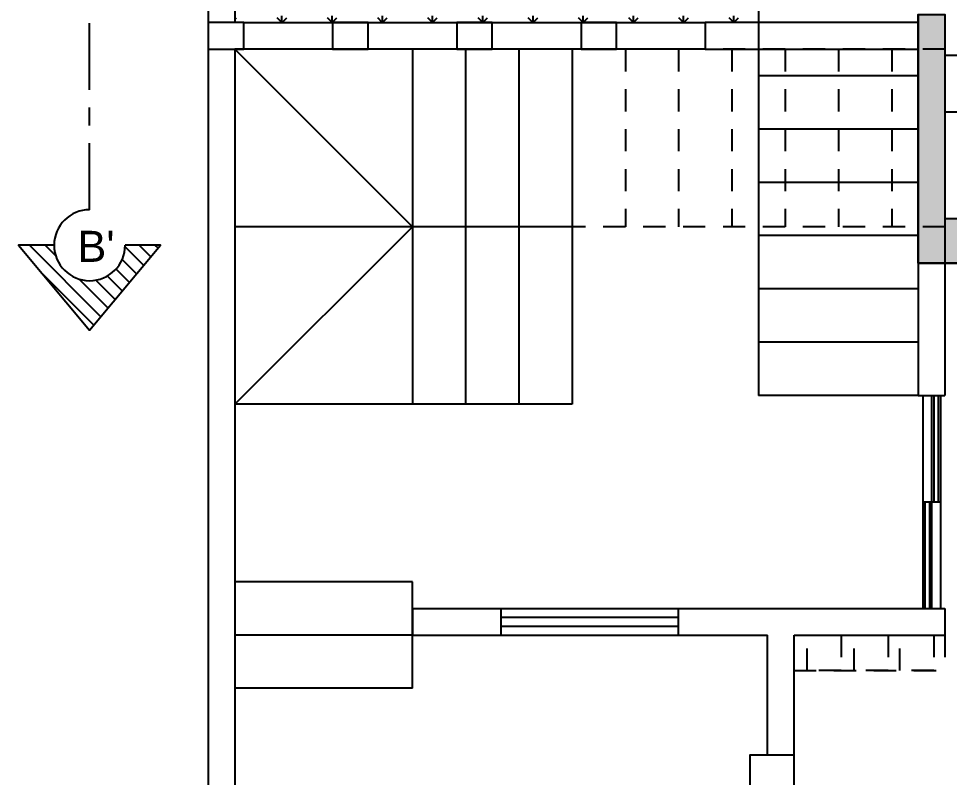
# Model space of a CAD drawing. Header units: inches. Extents: x -9 to 337, y -247 to 209.
# Drawn here: x 0.5 to 5.74, y 49.56 to 53.83 of the extents above; entities that cross this region are included whole.
import ezdxf

# ---------------------------------------------------------------- set-up
doc = ezdxf.new("R2010")
doc.units = ezdxf.units.IN
doc.header["$MEASUREMENT"] = 0
doc.linetypes.add('CENTER2', pattern=[1.125, 0.75, -0.125, 0.125, -0.125])
doc.linetypes.add('HIDDEN', pattern=[0.375, 0.25, -0.125])
doc.styles.get("Standard").update_dxf_attribs({"font": 'arial.ttf'})

msp = doc.modelspace()

# ---------------------------------------------------------------- hatches: boundary and pattern name
at = {"true_color": 0x136734, "transparency": 33554610}
h = msp.add_hatch(dxfattribs=at)
h.set_pattern_fill('GRASS', color=116, scale=0.2)
h.set_pattern_definition([(90, (35.07339, -33.30725), (-0.14142136, 0.14142136), [0.0375, -0.2453427]), (45, (35.07339, -33.30725), (-0.14142136, 0.14142136), [0.0375, -0.1625]), (135, (35.07339, -33.30725), (-0.14142136, -0.14142136), [0.0375, -0.1625])])
h.paths.add_polyline_path([(9.4156, 59.7088), (1.7156, 59.7088), (1.7156, 53.8088), (4.6656, 53.8088), (4.6656, 54.7088), (5.5656, 54.7088), (5.5656, 56.3034), (9.4156, 56.3034)])
h.paths.add_polyline_path([(4.9347, 57.2418), (5.4347, 57.2418), (5.4347, 56.7418), (4.9347, 56.7418)], flags=16)
h.paths.add_polyline_path([(4.9347, 56.6418), (5.4347, 56.6418), (5.4347, 56.1418), (4.9347, 56.1418)], flags=16)
h.paths.add_polyline_path([(4.9347, 56.0418), (5.4347, 56.0418), (5.4347, 55.5418), (4.9347, 55.5418)], flags=16)
h.paths.add_polyline_path([(4.9347, 55.4418), (5.4347, 55.4418), (5.4347, 54.9418), (4.9347, 54.9418)], flags=16)
h = msp.add_hatch(color=4)
h.dxf.hatch_style = 1
h.paths.add_polyline_path([(5.5656, 55.1534), (5.7156, 55.1534), (5.7156, 55.0534), (5.5656, 55.0534)], flags=17)
h.paths.add_polyline_path([(5.5656, 56.3034), (7.9156, 56.3034), (7.9156, 56.1534), (5.5656, 56.1534)], flags=17)
h.paths.add_polyline_path([(8.9156, 56.3034), (9.5656, 56.3034), (9.5656, 52.4544), (5.5656, 52.4544), (5.5656, 53.8534), (5.7156, 53.8534), (5.7156, 52.7044), (9.4156, 52.7044), (9.4156, 56.1534), (8.9156, 56.1534)])
at = {"transparency": 33554585}
h = msp.add_hatch(dxfattribs=at)
h.set_pattern_fill('ANSI37', color=8, scale=3, angle=45)
h.paths.add_polyline_path([(9.4156, 54.6966), (6.7156, 54.6966), (6.7156, 55.3534), (6.8156, 55.3534), (6.8156, 54.7966), (9.4156, 54.7966), (9.4156, 56.1534), (8.9156, 56.1534), (7.9156, 56.1534), (5.5656, 56.1534), (5.5656, 55.1534), (5.7156, 55.1534), (5.7156, 55.0534), (5.7156, 53.8534), (5.7156, 53.3044), (7.2156, 53.3044), (7.2156, 52.7044), (9.4156, 52.7044)])
h.paths.add_polyline_path([(5.7264, 55.0742, -0.294489), (5.7264, 55.071, 0.190903), (5.9773, 54.435), (6.0142, 54.4776, 0.467692), (6.0127, 54.5063), (6.0057, 54.4993), (5.9777, 54.5273), (6.0018, 54.5514), (6.0298, 54.5234), (6.0228, 54.5164, 0.47799), (6.052, 54.5154), (6.0577, 54.5097), (6.6831, 55.0908), (6.7043, 55.0696), (6.7043, 55.1146), (6.6875, 55.1146), (6.6875, 55.1371), (6.6905, 55.1371, 0.414214), (6.6875, 55.1341), (6.6875, 55.1176, 0.414214), (6.6905, 55.1146), (6.7043, 55.1146), (6.7043, 55.0726, 1.427116), (6.7096, 55.0746), (6.0791, 54.4887), (6.077, 54.4866, 0.435463), (6.0799, 54.4593), (6.0869, 54.4663), (6.1149, 54.4383), (6.0908, 54.4142), (6.0628, 54.4422), (6.0698, 54.4492, 0.47799), (6.0406, 54.4502), (6.0392, 54.4516), (5.9982, 54.4135, -0.200201)], flags=16)
h.paths.add_polyline_path([(7.3536, 53.6382), (7.3523, 53.6399), (7.3482, 53.6362)], flags=16)
h.paths.add_polyline_path([(7.3895, 53.7028), (7.4295, 53.7041), (7.4727, 53.703), (7.498, 53.703), (7.5147, 53.6978), (7.5226, 53.6788), (7.5336, 53.6946), (7.5453, 53.703), (7.5674, 53.703), (7.5983, 53.6962), (7.6662, 53.6962), (7.7173, 53.703), (7.741, 53.703), (7.7514, 53.6915), (7.7546, 53.6709), (7.7656, 53.6883), (7.771, 53.703), (7.8215, 53.703), (7.865, 53.6978), (7.9257, 53.703), (7.9856, 53.703), (7.996, 53.6915), (8.0077, 53.703), (8.055, 53.703), (8.055, 53.712), (8.0697, 53.715), (8.2963, 53.712), (8.4994, 53.7194), (8.6421, 53.715), (8.7569, 53.7165), (8.7772, 53.7119), (8.7772, 53.6877), (9.3369, 53.6877, -0.414214), (9.3909, 53.6337), (9.3909, 52.8417, -0.414214), (9.3369, 52.7877), (8.8321, 52.7877), (8.8321, 52.7716), (8.823, 52.7625), (8.7878, 52.7605), (8.7657, 52.7592), (8.739, 52.7678), (8.729, 52.7795), (8.723, 52.768), (8.7099, 52.7588), (8.6823, 52.7628), (8.6665, 52.7825), (8.6573, 52.7667), (8.6389, 52.7588), (8.6089, 52.7729), (8.5768, 52.764), (8.5426, 52.767), (8.5173, 52.7804), (8.4995, 52.7878), (8.4921, 52.7685), (8.4741, 52.7612), (8.4269, 52.7607), (8.4144, 52.7699), (8.4144, 52.7757), (8.3977, 52.7757), (8.3725, 52.7714), (8.2935, 52.7757), (8.2478, 52.7757), (8.2336, 52.7841), (8.2241, 52.8062), (8.2194, 52.792), (8.2115, 52.7757), (8.1704, 52.7757), (8.1342, 52.773), (8.0679, 52.7757), (8.0282, 52.7757), (8.0006, 52.7842), (7.9895, 52.7984), (7.9864, 52.7842), (7.9816, 52.7731), (7.9138, 52.7763), (7.7978, 52.7757), (7.7765, 52.7757), (7.7607, 52.7874), (7.756, 52.8063), (7.7481, 52.7921), (7.7378, 52.7757), (7.7267, 52.7757), (7.6313, 52.7795), (7.55, 52.7757), (7.5232, 52.7757), (7.5224, 52.7905), (7.5098, 52.8047), (7.505, 52.7937), (7.4979, 52.7757), (7.3929, 52.7757, -0.315807), (7.3421, 52.8113, -1.017497), (7.3522, 52.8353, -0.170513), (7.3389, 52.839), (7.3389, 52.92), (7.3389, 53.0744), (7.3542, 53.0935), (7.3518, 53.1016), (7.3389, 53.1249), (7.3329, 53.1417), (7.3389, 53.3451), (7.3389, 53.3744, -0.053044), (7.3867, 53.3793, -0.090879), (7.3389, 53.3911), (7.3389, 53.4139), (7.3361, 53.453), (7.3424, 53.5857), (7.3389, 53.5906), (7.3389, 53.6294, -0.067036), (7.399, 53.6373, -0.072169), (7.3606, 53.6452), (7.3495, 53.6433), (7.3606, 53.6452, -0.043203), (7.3392, 53.6551, -0.363339)], flags=16)
h.paths.add_polyline_path([(5.7408, 55.1146, 0.414214), (5.7438, 55.1176), (5.7438, 55.1371), (5.7408, 55.1371, -0.414214), (5.7438, 55.1341), (5.7438, 55.1146)], flags=16)
h.paths.add_polyline_path([(6.7544, 55.3815), (6.7544, 55.3785, 0.414214), (6.7514, 55.3815), (6.7319, 55.3815), (6.7319, 55.3785, -0.414214), (6.7349, 55.3815)], flags=16)
h.paths.add_polyline_path([(7.3279, 55.5712), (7.2886, 55.6104), (7.2858, 55.6075), (7.2839, 55.6094, 0.435463), (7.2566, 55.6065), (7.2636, 55.5995), (7.2356, 55.5715), (7.2115, 55.5956), (7.2395, 55.6236), (7.2465, 55.6166, 0.47799), (7.2475, 55.6458), (7.2504, 55.6486), (6.7782, 56.1209), (6.7994, 56.1421), (6.7544, 56.1421), (6.7544, 56.1252), (6.7319, 56.1252), (6.7319, 56.1282, 0.414214), (6.7349, 56.1252), (6.7514, 56.1252, 0.414214), (6.7544, 56.1282), (6.7544, 56.1421), (6.7994, 56.1421), (7.2716, 55.6699), (7.2745, 55.6727), (7.2763, 55.6708, 0.435463), (7.3037, 55.6738), (7.2967, 55.6808), (7.3246, 55.7087), (7.3487, 55.6846), (7.3208, 55.6567), (7.3138, 55.6637, 0.47799), (7.3127, 55.6345), (7.3098, 55.6316), (7.3495, 55.592, -0.009643)], flags=16)
h.paths.add_polyline_path([(7.5313, 53.645), (7.5308, 53.6448), (7.5315, 53.6444)], flags=0)
h.paths.add_polyline_path([(7.5127, 53.5068, -0.010454), (7.513, 53.5218, -0.006116)], flags=0)
h.paths.add_polyline_path([(7.5313, 53.38), (7.5308, 53.3798), (7.5315, 53.3794)], flags=0)
h.paths.add_polyline_path([(7.5127, 53.2233, -0.010101), (7.513, 53.2392, -0.005883)], flags=0)
h.paths.add_polyline_path([(7.7689, 53.6355), (7.7684, 53.6353), (7.7691, 53.6349)], flags=0)
h.paths.add_polyline_path([(7.5203, 53.0955), (7.5199, 53.0953), (7.5206, 53.0948)], flags=0)
h.paths.add_polyline_path([(7.7689, 53.38), (7.7684, 53.3798), (7.7691, 53.3794)], flags=0)
h.paths.add_polyline_path([(7.7556, 53.2259, -0.010101), (7.7559, 53.2418, -0.005883)], flags=0)
h.paths.add_polyline_path([(8.0047, 53.6458), (8.0042, 53.6456), (8.0049, 53.6452)], flags=0)
h.paths.add_polyline_path([(7.9942, 53.512, -0.010454), (7.9945, 53.527, -0.006116)], flags=0)
h.paths.add_polyline_path([(8.1981, 53.1476), (8.2234, 53.0974), (8.2665, 52.8169), (8.2343, 52.8372), (8.2362, 52.8447), (8.24, 52.8341), (8.2624, 52.8438), (8.2338, 53.0295, 0.023815), (8.2291, 52.9902, 0.007441), (8.2304, 53.0518), (8.2234, 53.0974), (8.1981, 53.1476), (8.1695, 53.3759), (8.1694, 53.3764, 0.043361), (8.1303, 53.3799, 0.070946), (8.1686, 53.3831)], flags=0)
h.paths.add_polyline_path([(7.7701, 53.0955), (7.7696, 53.0953), (7.7703, 53.0948)], flags=0)
h.paths.add_polyline_path([(8.0047, 53.38), (8.0042, 53.3798), (8.0049, 53.3794)], flags=0)
h.paths.add_polyline_path([(7.5213, 52.8341), (7.5208, 52.8339), (7.5215, 52.8334)], flags=0)
h.paths.add_polyline_path([(8.0047, 53.0955), (8.0046, 53.0958), (8.0042, 53.0953)], flags=0)
h.paths.add_polyline_path([(7.9819, 53.0741, -0.034906), (7.9866, 52.9673, -0.009623), (7.9869, 52.9844, 0.029329), (7.9819, 53.0741), (7.9944, 53.0984), (7.9869, 53.1005), (7.9905, 53.0908)], flags=0)
h.paths.add_polyline_path([(7.7689, 52.8341), (7.7684, 52.8339), (7.7691, 52.8334)], flags=0)
h.paths.add_polyline_path([(8.0047, 52.8341), (8.0042, 52.8339), (8.0049, 52.8334)], flags=0)
h.paths.add_polyline_path([(8.4775, 53.0416, 0.079178), (8.6585, 53.3151, 0.162859), (8.9276, 53.1343, 0.135056), (8.743, 52.8566, 0.130529)], flags=0)
h.paths.add_polyline_path([(8.9615, 53.6423), (8.9891, 53.642), (9.0231, 53.6323), (9.0559, 53.6422), (9.0951, 53.6445), (9.131, 53.6369), (9.1782, 53.6358), (9.217, 53.6441), (9.255, 53.6346), (9.2833, 53.654), (9.3084, 53.6614), (9.321, 53.6484), (9.3266, 53.6212), (9.3225, 53.5914), (9.3305, 53.5565), (9.3295, 53.4757), (9.3205, 53.4478), (9.3253, 53.383), (9.3263, 53.2689), (9.3215, 53.2509), (9.3405, 53.1969), (9.3506, 53.1287), (9.3488, 53.0535), (9.36, 53.0387), (9.374, 53.0022), (9.3699, 52.9724), (9.3364, 52.9743), (9.3098, 52.9904), (9.2923, 52.9874), (9.2487, 52.9926), (9.2334, 52.9858), (9.1907, 52.9773), (9.1414, 52.986), (9.1363, 52.986), (9.1118, 52.9803), (9.0622, 52.986), (9.0582, 52.986), (9.0419, 52.9663), (9.0027, 52.9639), (8.9966, 52.9989), (9.0122, 53.0333), (8.9944, 53.1011), (8.9923, 53.1994), (8.9963, 53.2516), (8.9875, 53.2798), (8.9803, 53.366), (8.9843, 53.4292), (8.9774, 53.5095), (8.9836, 53.5522), (8.968, 53.5679), (8.9595, 53.6107)], flags=0)
h.paths.add_polyline_path([(9.1029, 54.0046), (9.3909, 54.0046), (9.3909, 53.7166), (9.1029, 53.7166)], flags=16)
h.paths.add_polyline_path([(9.3144, 53.8606, -1), (9.1794, 53.8606, -1)], flags=0)
h.paths.add_polyline_path([(9.2324, 53.8606, 1), (9.2614, 53.8606, 1)], flags=0)
h.paths.add_polyline_path([(9.225, 53.8606, -1), (9.2688, 53.8606, -1)], flags=0)
h.paths.add_polyline_path([(7.4639, 55.3444), (9.089, 55.3444), (9.089, 55.5917), (7.4639, 55.5917)], flags=24)
h.paths.add_polyline_path([(7.0589, 54.1515), (8.9539, 54.1515), (8.9539, 54.3987), (7.0589, 54.3987)], flags=24)
at = {"transparency": 33554610}
h = msp.add_hatch(dxfattribs=at)
h.set_pattern_fill('ANSI31', color=8, scale=0.5, angle=90)
h.set_pattern_definition([(135, (58.812437, 49.897034), (-0.044194174, -0.044194174), [])])
h.paths.add_polyline_path([(0.4974, 52.5548), (0.6974, 52.5548, 1), (1.0974, 52.5548), (1.2974, 52.5548), (0.8974, 52.0758)])

# ---------------------------------------------------------------- linework, layer by layer
at = {"color": 2}
for p, q in [((1.5656, 59.8588), (1.5656, 53.8088)), ((1.7156, 59.7088), (1.7156, 53.8088)), ((5.5906, 51.1088), (5.6906, 51.1088)), ((3.2156, 50.4588), (4.2156, 50.4588)), ((3.2156, 50.4088), (4.2156, 50.4088))]:
    msp.add_line(p, q, dxfattribs=at)
at = {"color": 1}
for p, q in [((4.6656, 54.7088), (4.6656, 51.7088)), ((5.5656, 53.8088), (4.6656, 53.8088)), ((5.5656, 53.5088), (4.6656, 53.5088)), ((5.5656, 53.2088), (4.6656, 53.2088)), ((5.5656, 52.9088), (4.6656, 52.9088)), ((5.5656, 52.6088), (4.6656, 52.6088)), ((5.5656, 52.3088), (4.6656, 52.3088)), ((5.5656, 52.0088), (4.6656, 52.0088)), ((5.5656, 51.7088), (4.6656, 51.7088)), ((3.2156, 50.5088), (4.2156, 50.5088)), ((3.2156, 50.3588), (4.2156, 50.3588))]:
    msp.add_line(p, q, dxfattribs=at)
at = {"color": 4}
for p, q in [((5.5656, 53.8534), (5.5656, 52.4544)), ((5.7156, 53.8534), (5.7156, 52.7044)), ((5.7156, 52.7044), (9.4156, 52.7044)), ((5.5656, 52.4544), (9.5656, 52.4544))]:
    msp.add_line(p, q, dxfattribs=at)
at = {"color": 8}
for p, q in [((1.5656, 53.6588), (1.5656, 44.8588)), ((3.7156, 53.6588), (1.7156, 53.6588)), ((2.7156, 52.6588), (1.7156, 53.6588)), ((1.7156, 53.6588), (1.7156, 44.8588)), ((2.7156, 53.6588), (2.7156, 51.6588)), ((3.0156, 53.6588), (3.0156, 51.6588)), ((3.3156, 53.6588), (3.3156, 51.6588)), ((3.6156, 53.6588), (3.6156, 51.6588)), ((5.5656, 52.7038), (5.5656, 51.7088)), ((5.7156, 52.7038), (5.7156, 51.7088)), ((3.6156, 52.6588), (1.7156, 52.6588)), ((2.7156, 52.6588), (1.7156, 51.6588)), ((5.5656, 51.7088), (5.7156, 51.7088)), ((5.5906, 51.7088), (5.5906, 50.5088)), ((5.6406, 51.7088), (5.6406, 50.5088)), ((5.6531, 51.7088), (5.6531, 51.1088)), ((5.6781, 51.7088), (5.6781, 51.1088)), ((5.6906, 51.7088), (5.6906, 50.5088)), ((3.6156, 51.6588), (1.7156, 51.6588)), ((5.6031, 51.1088), (5.6031, 50.5088)), ((5.6281, 51.1088), (5.6281, 50.5088)), ((2.7156, 50.6588), (1.7156, 50.6588)), ((2.7156, 50.0588), (2.7156, 50.6588)), ((2.7156, 50.5088), (2.7156, 50.3588)), ((2.7156, 50.5088), (3.2156, 50.5088)), ((3.2156, 50.3588), (3.2156, 50.5088)), ((4.2156, 50.5088), (5.7156, 50.5088)), ((4.2156, 50.3588), (4.2156, 50.5088)), ((5.7156, 50.5088), (5.7156, 50.3588)), ((2.7156, 50.3588), (1.7156, 50.3588)), ((2.7156, 50.3588), (3.2156, 50.3588)), ((4.2156, 50.3588), (4.7156, 50.3588)), ((4.7156, 49.6821), (4.7156, 50.3588)), ((4.8656, 50.3588), (5.7156, 50.3588)), ((4.8656, 49.6821), (4.8656, 50.3588)), ((2.7156, 50.0588), (1.7156, 50.0588))]:
    msp.add_line(p, q, dxfattribs=at)
at = {"color": 8, "linetype": 'HIDDEN', "ltscale": 0.5}
for p, q in [((5.7156, 53.6588), (3.6156, 53.6588)), ((3.9156, 53.6588), (3.9156, 52.6588)), ((4.2156, 53.6588), (4.2156, 52.6588)), ((4.5156, 53.6588), (4.5156, 52.6588)), ((4.8156, 53.6588), (4.8156, 52.6588)), ((5.1156, 53.6588), (5.1156, 52.6588)), ((5.4156, 53.6588), (5.4156, 52.6588)), ((5.7156, 53.6588), (5.7156, 52.9538)), ((5.7156, 52.7038), (5.7156, 52.6588)), ((5.7156, 52.6588), (3.6156, 52.6588)), ((5.7156, 50.3588), (5.7156, 50.1588)), ((4.8656, 50.1588), (5.7156, 50.1588))]:
    msp.add_line(p, q, dxfattribs=at)
msp.add_lwpolyline([(8.9156, 56.3034), (9.5656, 56.3034), (9.5656, 52.4544), (5.5656, 52.4544), (5.5656, 53.8534), (5.7156, 53.8534), (5.7156, 52.7044), (9.4156, 52.7044), (9.4156, 56.1534), (8.9156, 56.1534), (8.9156, 56.3034)])
at = {"color": 5, "linetype": 'CENTER2', "ltscale": 0.5}
msp.add_lwpolyline([(0.8974, 52.7548), (0.8974, 54.0827), (10.4665, 54.0827), (10.4665, 52.7548)], dxfattribs=at)
at = {"color": 8}
msp.add_lwpolyline([(1.5656, 53.6588), (1.7656, 53.6588), (1.7656, 53.8088), (1.5656, 53.8088), (1.5656, 53.6588)], dxfattribs=at)
for points in [[(1.7656, 53.8088), (4.3656, 53.8088), (4.3656, 53.6588), (1.7656, 53.6588)], [(2.2656, 53.6588), (2.4656, 53.6588), (2.4656, 53.8088), (2.2656, 53.8088)], [(2.9656, 53.6588), (3.1656, 53.6588), (3.1656, 53.8088), (2.9656, 53.8088)], [(3.6656, 53.6588), (3.8656, 53.6588), (3.8656, 53.8088), (3.6656, 53.8088)], [(4.3656, 53.6588), (5.5656, 53.6588), (5.5656, 53.8088), (4.3656, 53.8088)], [(4.6156, 49.4321), (4.8656, 49.4321), (4.8656, 49.6821), (4.6156, 49.6821)]]:
    msp.add_lwpolyline(points, close=True, dxfattribs=at)
at = {"color": 1}
msp.add_lwpolyline([(7.2156, 53.3044), (5.7156, 53.3044), (5.7156, 52.7044), (7.2156, 52.7044)], close=True, dxfattribs=at)
at = {"color": 6}
msp.add_lwpolyline([(0.6974, 52.5548), (0.4974, 52.5548), (0.8974, 52.0758), (1.2974, 52.5548), (1.0974, 52.5548)], dxfattribs=at)
at = {"color": 8, "linetype": 'HIDDEN', "ltscale": 0.5}
for points in [[(5.1305, 50.1588), (4.9393, 50.1588), (4.9393, 50.3588), (5.1305, 50.3588)], [(5.3952, 50.1588), (5.204, 50.1588), (5.204, 50.3588), (5.3952, 50.3588)], [(5.6525, 50.1588), (5.4614, 50.1588), (5.4614, 50.3588), (5.6525, 50.3588)]]:
    msp.add_lwpolyline(points, close=True, dxfattribs=at)
at = {"color": 6}
msp.add_arc((0.8974, 52.5548), 0.2, 90, 0, dxfattribs=at)

# ---------------------------------------------------------------- texts
at = {"color": 2, "insert": (0.8284, 52.4608), "char_height": 0.175, "attachment_point": 7}
msp.add_mtext("B'", dxfattribs=at)

doc.saveas('drawing.dxf')
